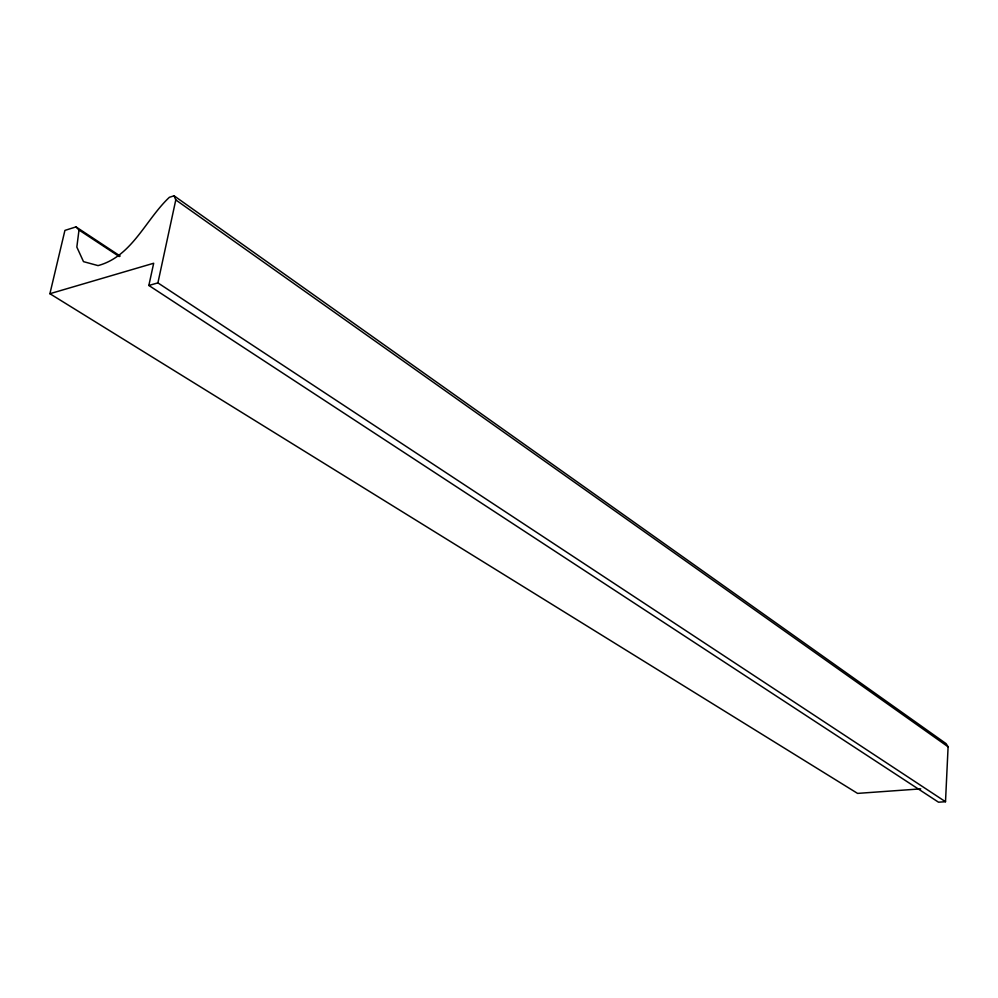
<?xml version="1.0" encoding="UTF-8"?>
<svg xmlns="http://www.w3.org/2000/svg" width="998" height="998" viewBox="0 0 998 998"><rect width="100%" height="100%" fill="white"/><g stroke="black" fill="none" stroke-linecap="round" stroke-linejoin="round"><path stroke-width="1.5" d="M49.9 293.711L153.68 263.247L148.852 285.465L938.507 802.192L945.505 801.718L948.1 746.803L946.116 743.66L174.076 195.808L169.373 197.305C145.496 219.722 132.173 256.374 98.041 265.605L83.495 261.638L76.834 247.067L79.004 230.027L76.01 226.895L64.92 230.401L49.9 293.711L857.569 793.398L920.73 788.869M148.852 285.465L157.909 282.883L175.785 199.912L174.076 195.808M76.01 226.895L120.209 256.062M79.004 230.027L119.311 256.586M157.909 282.883L945.505 801.718M175.785 199.912L948.1 746.803"/></g></svg>
